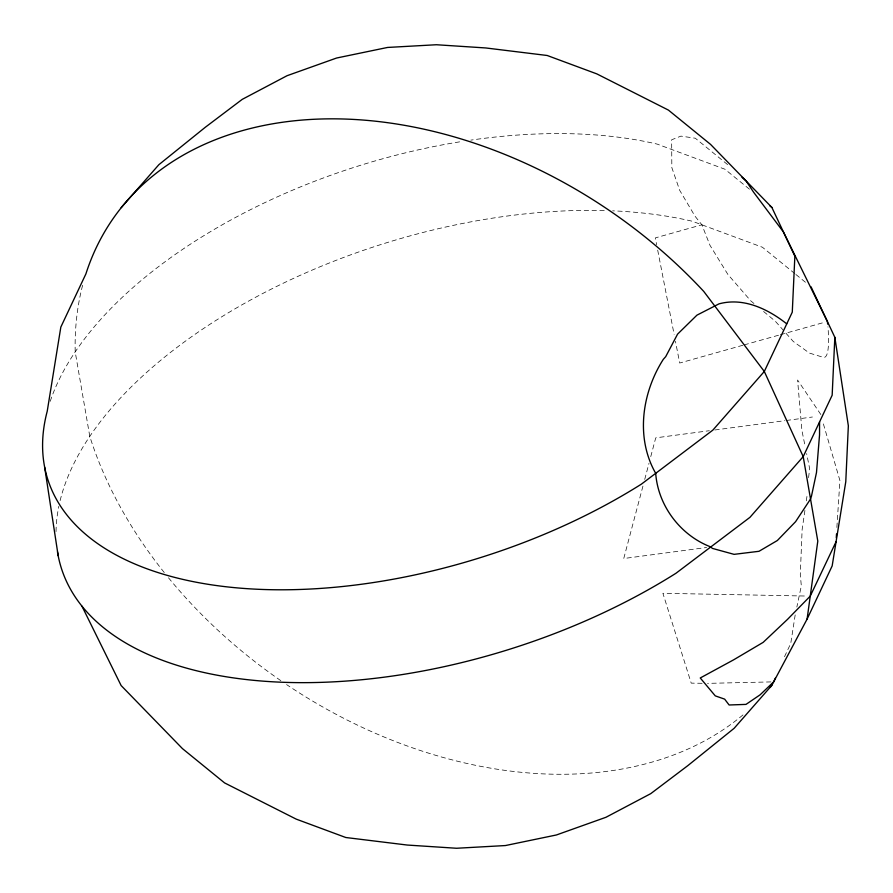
<?xml version="1.0" encoding="UTF-8"?>
<svg xmlns="http://www.w3.org/2000/svg" width="893" height="893" viewBox="0 0 893 893"><rect width="100%" height="100%" fill="white"/><g stroke="black" fill="none" stroke-linecap="round" stroke-linejoin="round"><path stroke-width="0.67" stroke-dasharray="4.46 3.35" d="M836.875 527.45L839.922 480.512L822.609 421.25M808.578 477.655L809.661 468.635L806.613 453.633M795.183 614.942L790.751 643.462L783.909 657.974M804.917 510.428L802.126 529.594L800.295 574.668L801.322 585.875L796.857 607.017M806.312 500.839L807.305 493.985M642.938 486.116L623.749 558.516L706.653 547.487M644.724 479.407L648.988 463.322M650.763 456.613L655.73 437.849L709.332 430.716M753.96 303.497L750.756 300.841L727.918 274.486L709.98 245.318L701.876 224.802L655.317 237.895L656.634 244.693M742.797 345.278L679.696 363.027L675.454 341.26M744.137 344.899L779.053 335.087M780.393 334.708L824.697 322.25M714.835 429.991L784.925 420.67M786.298 420.48L812.407 417.009M770.927 681.917L707.557 683.368M702.11 683.29L691.227 683.134L662.896 593.298L807.473 596.066M749.45 189.204L724.893 169.212L657.125 144.086A390.152 205.111 -17.5 0 0 470.812 140.134M794.837 273.626L762.41 247.238L692.242 221.23A403.915 212.344 -17.5 0 0 612.643 210.826M795.909 274.508L805.642 282.422M763.571 311.478L775.314 321.234L793.241 341.439L809.426 353.081L822.766 357.167A130.389 16.71 76.7 0 0 827.967 326.771M727.616 164.613L695.29 138.214L680.968 136.116L671.648 139.788L671.837 167.627L679.707 190.354L695.022 216.206L701.876 224.802M820.834 414.542L797.583 380.016L801.903 430.448L805.229 446.813M657.695 250.129L674.126 334.462M56.036 531.592A403.915 212.344 -17.5 0 1 58.838 506.309M60.11 500.627A403.915 212.344 -17.5 0 1 605.331 210.569M50.209 401.325A390.152 205.111 -17.5 0 1 462.786 141.351M742.976 714.913A403.915 286.798 33.9 0 1 286.586 684.585M280.849 680.667A403.915 286.798 33.9 0 1 167.828 576.978M164.279 572.569A403.915 286.798 33.9 0 1 89.791 436.376L75.202 351.909A403.915 286.798 33.9 0 1 82.904 284.175"/><path stroke-width="1.34" d="M819.562 421.942L819.54 434.88L816.492 472.509L811.458 496.251L810.531 499.02L795.585 521.691L777.356 540.511L759.005 551.294L734.091 554.352L712.357 548.391L710.795 546.94C680.421 535.376 658.052 505.739 655.696 473.323C635.403 437.871 641.922 392.831 663.298 359.354L665.72 356.642L677.575 334.138L696.931 315.162L718.965 303.877C743.411 297.179 767.902 308.945 786.755 323.858M811.045 286.832L834.832 337.297L832.164 395.219L803.209 456.624L749.941 517.348L676.001 573.239A403.915 212.344 -17.5 0 1 284.365 682.33A403.915 212.344 -17.5 0 1 57.476 551.807M836.294 537.82L836.518 533.925M770.101 687.476A403.915 286.798 33.9 0 0 771.809 685.366L807.093 619.117L817.798 541.091L803.209 456.624L764.308 371.466L703.751 291.419A403.915 286.798 33.9 0 0 85.907 273.883L60.836 327.072L47.229 411.226A390.152 205.111 -17.5 0 0 222.67 586.355A390.152 205.111 -17.5 0 0 641.442 484.106L712.86 430.113L764.308 371.466L792.281 312.148L794.859 256.213L771.876 207.455L710.538 144.376L668.41 110.085L596.814 73.885L547.197 55.489L485.736 47.954L436.42 44.739L387.551 47.452L336.605 58.023L287.044 75.715L242.26 99.346L205.278 127.286L158.865 164.692L121.191 207.634M775.269 678.234L773.695 681.828L760.11 694.81L745.99 704.398L729.112 704.99L724.658 699.141L715.271 695.87L700.257 677.977L733.555 659.871L763.158 642.368L787.514 619.374L810.241 596.122L836.082 541.705M807.093 619.117L832.164 565.928L845.771 481.774L848.35 425.838L834.832 337.297M771.809 685.366L734.135 728.308L687.722 765.714L650.74 793.654L605.956 817.285L556.395 834.977L505.449 845.548L456.58 848.261L407.264 845.046L345.803 837.511L296.186 819.115L224.589 782.915L182.462 748.624L121.124 685.545L81.955 606.168M769.744 205.714L771.876 207.455M742.005 177.294L746.113 180.966L753.636 192.263L783.44 231.99L827.387 321.491L827.677 324.126M44.65 467.162L58.168 555.703"/></g></svg>
